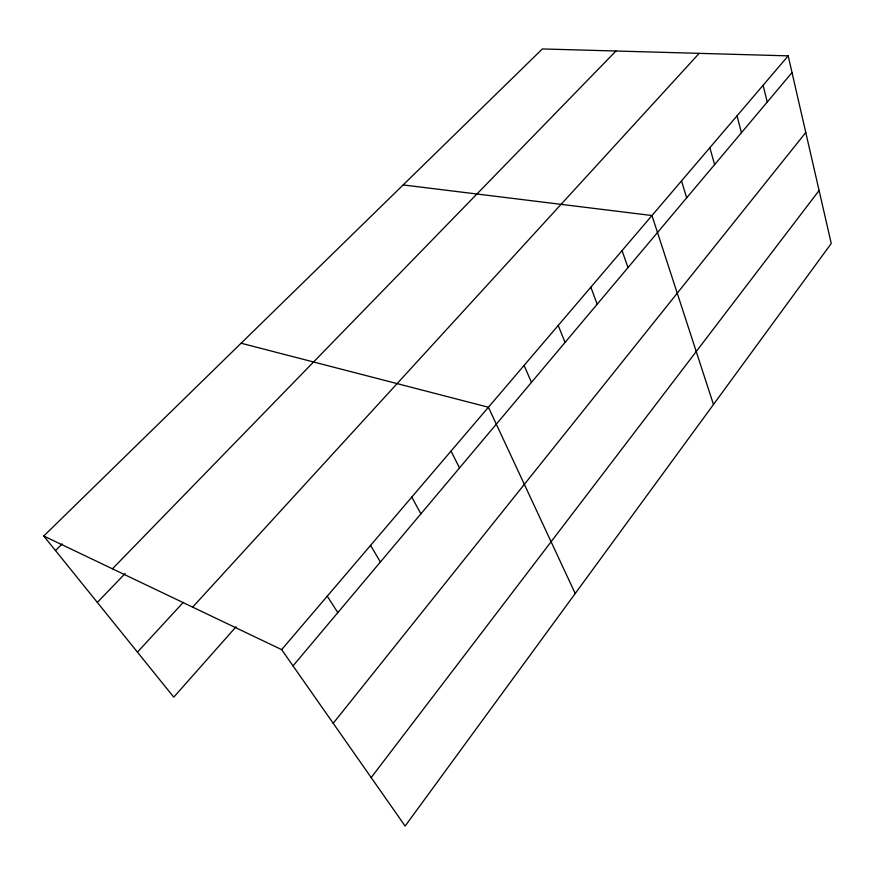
<?xml version="1.0" encoding="UTF-8"?>
<svg xmlns="http://www.w3.org/2000/svg" width="875" height="875" viewBox="0 0 875 875"><rect width="100%" height="100%" fill="white"/><g stroke="black" fill="none" stroke-linecap="round" stroke-linejoin="round"><path stroke-width="1.31" d="M371.186 777.569L819.087 190.509M333.211 723.297L805.777 132.508M293.016 665.886L792.028 72.57M281.641 649.633L788.189 55.858L831.25 243.491L405.125 826.055L281.641 649.633L43.75 536.014L542.358 48.945L788.189 55.858M236.064 626.762L173.775 697.156L43.75 536.014M192.653 607.13L699.18 53.364M137.441 652.127L183.302 602.361M97.322 602.405L125.136 573.552M112.438 568.816L615.967 51.023M55.475 550.55L62.191 543.911M403.156 184.931L651.973 215.534L713.475 404.502M241.106 343.23L488.425 407.247L575.214 593.523M327.261 596.159L337.816 612.62M370.584 545.377L380.395 562.002M411.786 497.077L420.897 513.833M451.019 451.084L459.495 467.939M524.114 365.411L531.464 382.375M558.217 325.434L565.053 342.431M590.833 287.197L597.198 304.205M622.059 250.6L627.987 267.608M681.516 180.906L686.656 197.848M709.833 147.711L714.613 164.609M737.013 115.85L741.453 132.694M763.109 85.269L767.233 102.036"/></g></svg>
